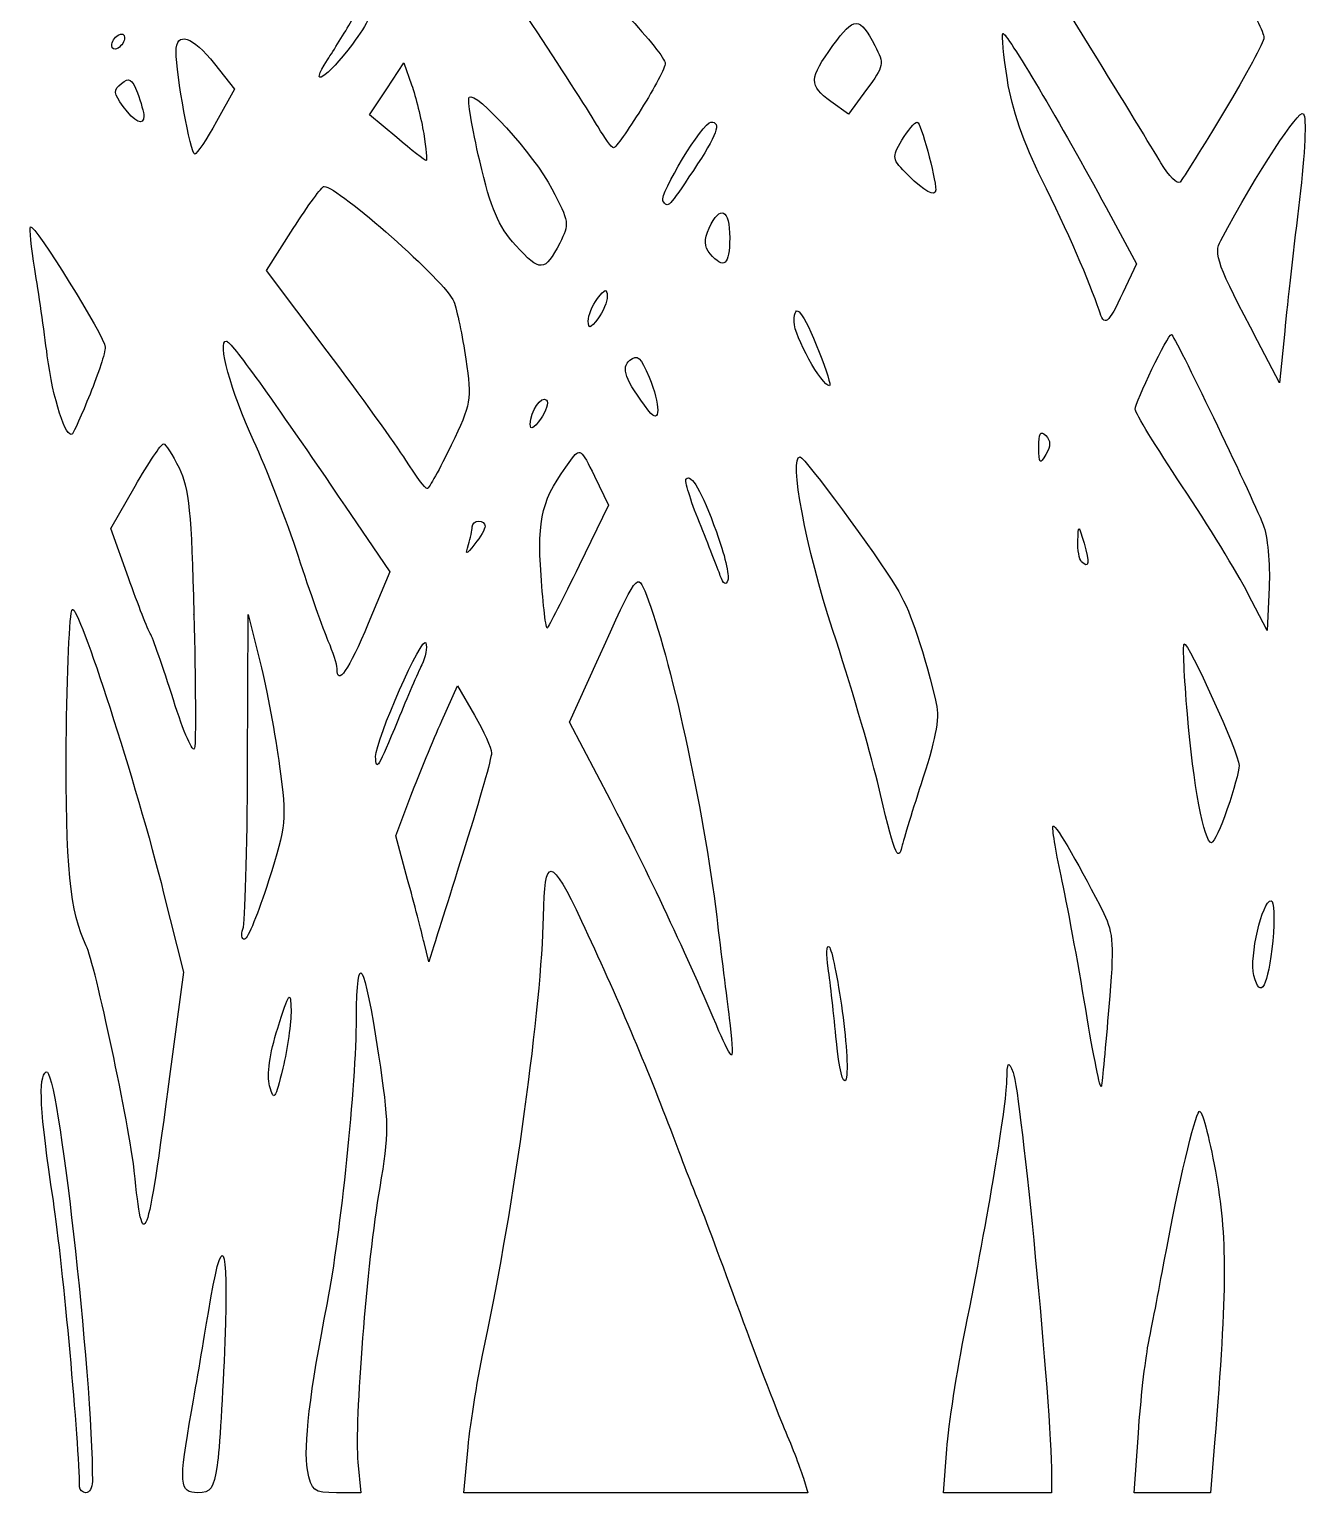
# Model space of a CAD drawing. Header units: centimetres. Extents: x -52 to 49, y -21 to 24.
# Drawn here: x 13.76 to 19.01, y -19.79 to -13.77 of the extents above; entities that cross this region are included whole.
import ezdxf

# ---------------------------------------------------------------- set-up
doc = ezdxf.new("R2010")
doc.units = ezdxf.units.CM
doc.header["$MEASUREMENT"] = 0
doc.layers.add('Layer 1', color=7, linetype='Continuous')

msp = doc.modelspace()

# ---------------------------------------------------------------- linework, layer by layer
at = {"layer": 'Layer 1'}
for points, knots in [([(18.67569, -14.10949), (18.76515, -13.96065), (18.83834, -13.82492), (18.83834, -13.80787), (18.83834, -13.80787), (18.83834, -13.79082), (18.79362, -13.69828), (18.73897, -13.60224), (18.73897, -13.60224), (18.68432, -13.50619), (18.61586, -13.38192), (18.58683, -13.32607), (18.58683, -13.32607), (18.52694, -13.21082), (18.3694, -13.0175), (18.33536, -13.0175), (18.33536, -13.0175), (18.32293, -13.0175), (18.22163, -13.12491), (18.11025, -13.25619), (18.11025, -13.25619), (18.11025, -13.25619), (17.90774, -13.49488), (17.90774, -13.49488), (17.90774, -13.49488), (17.90774, -13.49488), (18.13104, -13.85812), (18.13104, -13.85812), (18.13104, -13.85812), (18.25385, -14.0579), (18.3814, -14.26688), (18.41448, -14.32252), (18.41448, -14.32252), (18.44756, -14.37816), (18.48327, -14.41388), (18.49383, -14.4019), (18.49383, -14.4019), (18.50439, -14.38992), (18.58623, -14.25834), (18.67568, -14.1095), (18.67568, -14.1095), (18.67568, -14.1095), (18.67569, -14.10949), (18.67569, -14.10949)], [0, 0, 0, 0, 0.0833333, 0.0833333, 0.0833333, 0.0833333, 0.1666667, 0.1666667, 0.1666667, 0.1666667, 0.25, 0.25, 0.25, 0.25, 0.3333333, 0.3333333, 0.3333333, 0.3333333, 0.4166667, 0.4166667, 0.4166667, 0.4166667, 0.5, 0.5, 0.5, 0.5, 0.5833333, 0.5833333, 0.5833333, 0.5833333, 0.6666667, 0.6666667, 0.6666667, 0.6666667, 0.75, 0.75, 0.75, 0.75, 0.8333333, 0.8333333, 0.8333333, 0.8333333, 1, 1, 1, 1]), ([(16.27856, -14.10243), (16.33309, -14.0152), (16.3777, -13.9304), (16.3777, -13.91398), (16.3777, -13.91398), (16.3777, -13.89757), (16.30691, -13.80846), (16.22039, -13.71597), (16.22039, -13.71597), (16.13387, -13.62348), (16.00318, -13.47583), (15.92997, -13.38786), (15.92997, -13.38786), (15.92997, -13.38786), (15.79686, -13.22791), (15.79686, -13.22791), (15.79686, -13.22791), (15.79686, -13.22791), (15.71626, -13.33918), (15.71626, -13.33918), (15.71626, -13.33918), (15.67193, -13.40038), (15.63898, -13.45721), (15.64303, -13.46548), (15.64303, -13.46548), (15.64708, -13.47375), (15.74059, -13.61744), (15.85082, -13.78479), (15.85082, -13.78479), (15.96106, -13.95214), (16.07369, -14.12776), (16.10112, -14.17505), (16.10112, -14.17505), (16.12855, -14.22234), (16.15738, -14.26104), (16.1652, -14.26104), (16.1652, -14.26104), (16.17302, -14.26104), (16.22403, -14.18967), (16.27856, -14.10243)], [0, 0, 0, 0, 0.0909091, 0.0909091, 0.0909091, 0.0909091, 0.1818182, 0.1818182, 0.1818182, 0.1818182, 0.2727273, 0.2727273, 0.2727273, 0.2727273, 0.3636364, 0.3636364, 0.3636364, 0.3636364, 0.4545455, 0.4545455, 0.4545455, 0.4545455, 0.5454545, 0.5454545, 0.5454545, 0.5454545, 0.6363636, 0.6363636, 0.6363636, 0.6363636, 0.7272727, 0.7272727, 0.7272727, 0.7272727, 0.8181818, 0.8181818, 0.8181818, 0.8181818, 1, 1, 1, 1]), ([(15.09139, -13.83497), (15.15581, -13.74868), (15.18303, -13.69077), (15.16679, -13.67453), (15.16679, -13.67453), (15.15056, -13.6583), (15.12223, -13.68159), (15.08831, -13.73908), (15.08831, -13.73908), (15.05912, -13.78856), (15.01445, -13.86075), (14.98906, -13.89951), (14.98906, -13.89951), (14.90685, -14.02498), (14.98753, -13.97409), (15.0914, -13.83496), (15.0914, -13.83496), (15.0914, -13.83496), (15.09139, -13.83497), (15.09139, -13.83497)], [0, 0, 0, 0, 0.1666667, 0.1666667, 0.1666667, 0.1666667, 0.3333333, 0.3333333, 0.3333333, 0.3333333, 0.5, 0.5, 0.5, 0.5, 0.6666667, 0.6666667, 0.6666667, 0.6666667, 1, 1, 1, 1]), ([(17.23914, -13.84067), (17.17697, -13.72044), (17.15362, -13.72044), (17.06653, -13.84067), (17.06653, -13.84067), (16.96796, -13.97674), (16.96696, -14.00444), (17.05822, -14.07092), (17.05822, -14.07092), (17.05822, -14.07092), (17.13019, -14.12334), (17.13019, -14.12334), (17.13019, -14.12334), (17.13019, -14.12334), (17.20509, -14.02149), (17.20509, -14.02149), (17.20509, -14.02149), (17.27678, -13.92401), (17.27824, -13.91626), (17.23915, -13.84066), (17.23915, -13.84066), (17.23915, -13.84066), (17.23914, -13.84067), (17.23914, -13.84067)], [0, 0, 0, 0, 0.1428571, 0.1428571, 0.1428571, 0.1428571, 0.2857143, 0.2857143, 0.2857143, 0.2857143, 0.4285714, 0.4285714, 0.4285714, 0.4285714, 0.5714286, 0.5714286, 0.5714286, 0.5714286, 0.7142857, 0.7142857, 0.7142857, 0.7142857, 1, 1, 1, 1]), ([(14.15521, -13.80813), (14.15521, -13.79358), (14.1433, -13.78903), (14.12875, -13.79802), (14.12875, -13.79802), (14.1142, -13.80701), (14.10229, -13.82628), (14.10229, -13.84083), (14.10229, -13.84083), (14.10229, -13.85538), (14.1142, -13.85993), (14.12875, -13.85094), (14.12875, -13.85094), (14.1433, -13.84195), (14.15521, -13.82268), (14.15521, -13.80813)], [0, 0, 0, 0, 0.2, 0.2, 0.2, 0.2, 0.4, 0.4, 0.4, 0.4, 0.6, 0.6, 0.6, 0.6, 1, 1, 1, 1]), ([(14.53316, -14.15317), (14.53316, -14.15317), (14.60683, -14.01961), (14.60683, -14.01961), (14.60683, -14.01961), (14.60683, -14.01961), (14.52432, -13.91543), (14.52432, -13.91543), (14.52432, -13.91543), (14.43416, -13.80159), (14.36688, -13.78033), (14.36688, -13.86568), (14.36688, -13.86568), (14.36688, -13.95865), (14.42668, -14.28752), (14.44352, -14.28711), (14.44352, -14.28711), (14.4523, -14.28685), (14.49264, -14.22663), (14.53316, -14.15316), (14.53316, -14.15316), (14.53316, -14.15316), (14.53316, -14.15317), (14.53316, -14.15317)], [0, 0, 0, 0, 0.1428571, 0.1428571, 0.1428571, 0.1428571, 0.2857143, 0.2857143, 0.2857143, 0.2857143, 0.4285714, 0.4285714, 0.4285714, 0.4285714, 0.5714286, 0.5714286, 0.5714286, 0.5714286, 0.7142857, 0.7142857, 0.7142857, 0.7142857, 1, 1, 1, 1]), ([(18.25879, -14.85686), (18.25879, -14.85686), (18.31452, -14.73831), (18.31452, -14.73831), (18.31452, -14.73831), (18.31452, -14.73831), (18.18941, -14.50629), (18.18941, -14.50629), (18.18941, -14.50629), (18.00908, -14.17187), (17.7764, -13.77958), (17.7651, -13.79089), (17.7651, -13.79089), (17.75976, -13.79622), (17.76813, -13.88237), (17.78369, -13.98231), (17.78369, -13.98231), (17.80202, -14.10002), (17.85189, -14.24403), (17.92526, -14.39113), (17.92526, -14.39113), (18.02976, -14.60063), (18.12381, -14.81589), (18.1603, -14.92911), (18.1603, -14.92911), (18.18255, -14.99815), (18.19756, -14.98715), (18.2588, -14.85686), (18.2588, -14.85686), (18.2588, -14.85686), (18.25879, -14.85686), (18.25879, -14.85686)], [0, 0, 0, 0, 0.1111111, 0.1111111, 0.1111111, 0.1111111, 0.2222222, 0.2222222, 0.2222222, 0.2222222, 0.3333333, 0.3333333, 0.3333333, 0.3333333, 0.4444444, 0.4444444, 0.4444444, 0.4444444, 0.5555556, 0.5555556, 0.5555556, 0.5555556, 0.6666667, 0.6666667, 0.6666667, 0.6666667, 0.7777778, 0.7777778, 0.7777778, 0.7777778, 1, 1, 1, 1]), ([(15.38462, -14.20282), (15.37429, -14.14169), (15.35182, -14.05118), (15.33469, -14.00168), (15.33469, -14.00168), (15.33469, -14.00168), (15.30353, -13.91168), (15.30353, -13.91168), (15.30353, -13.91168), (15.30353, -13.91168), (15.23277, -14.0186), (15.23277, -14.0186), (15.23277, -14.0186), (15.23277, -14.0186), (15.16201, -14.12552), (15.16201, -14.12552), (15.16201, -14.12552), (15.16201, -14.12552), (15.27376, -14.21922), (15.27376, -14.21922), (15.27376, -14.21922), (15.33522, -14.27076), (15.38954, -14.31316), (15.39445, -14.31344), (15.39445, -14.31344), (15.39937, -14.31373), (15.39495, -14.26395), (15.38461, -14.20282), (15.38461, -14.20282), (15.38461, -14.20282), (15.38462, -14.20282), (15.38462, -14.20282)], [0, 0, 0, 0, 0.1111111, 0.1111111, 0.1111111, 0.1111111, 0.2222222, 0.2222222, 0.2222222, 0.2222222, 0.3333333, 0.3333333, 0.3333333, 0.3333333, 0.4444444, 0.4444444, 0.4444444, 0.4444444, 0.5555556, 0.5555556, 0.5555556, 0.5555556, 0.6666667, 0.6666667, 0.6666667, 0.6666667, 0.7777778, 0.7777778, 0.7777778, 0.7777778, 1, 1, 1, 1]), ([(14.23458, -14.13047), (14.23458, -14.11687), (14.22248, -14.0739), (14.20768, -14.03499), (14.20768, -14.03499), (14.18561, -13.97695), (14.17387, -13.96998), (14.14228, -13.9962), (14.14228, -13.9962), (14.10879, -14.024), (14.10971, -14.03632), (14.14933, -14.09085), (14.14933, -14.09085), (14.19651, -14.15578), (14.23458, -14.17347), (14.23458, -14.13047)], [0, 0, 0, 0, 0.2, 0.2, 0.2, 0.2, 0.4, 0.4, 0.4, 0.4, 0.6, 0.6, 0.6, 0.6, 1, 1, 1, 1]), ([(15.94386, -14.65266), (15.98412, -14.57481), (15.98276, -14.5654), (15.91175, -14.42968), (15.91175, -14.42968), (15.83925, -14.29111), (15.59894, -14.02557), (15.57116, -14.05334), (15.57116, -14.05334), (15.56346, -14.06105), (15.58311, -14.17868), (15.61485, -14.31474), (15.61485, -14.31474), (15.66148, -14.51468), (15.68998, -14.58142), (15.76342, -14.66272), (15.76342, -14.66272), (15.86338, -14.77337), (15.88197, -14.77233), (15.94386, -14.65266)], [0, 0, 0, 0, 0.1666667, 0.1666667, 0.1666667, 0.1666667, 0.3333333, 0.3333333, 0.3333333, 0.3333333, 0.5, 0.5, 0.5, 0.5, 0.6666667, 0.6666667, 0.6666667, 0.6666667, 1, 1, 1, 1]), ([(18.98419, -14.47415), (19.00745, -14.28072), (19.01403, -14.13511), (19.00014, -14.12122), (19.00014, -14.12122), (18.98066, -14.10174), (18.81575, -14.35465), (18.66035, -14.64231), (18.66035, -14.64231), (18.63071, -14.69718), (18.64661, -14.74045), (18.81197, -15.05479), (18.81197, -15.05479), (18.81197, -15.05479), (18.90244, -15.22677), (18.90244, -15.22677), (18.90244, -15.22677), (18.90244, -15.22677), (18.92352, -15.0151), (18.92352, -15.0151), (18.92352, -15.0151), (18.93511, -14.89868), (18.96241, -14.65526), (18.98419, -14.47415)], [0, 0, 0, 0, 0.1428571, 0.1428571, 0.1428571, 0.1428571, 0.2857143, 0.2857143, 0.2857143, 0.2857143, 0.4285714, 0.4285714, 0.4285714, 0.4285714, 0.5714286, 0.5714286, 0.5714286, 0.5714286, 0.7142857, 0.7142857, 0.7142857, 0.7142857, 1, 1, 1, 1]), ([(16.49302, -14.35405), (16.59047, -14.20728), (16.60933, -14.15521), (16.56504, -14.15521), (16.56504, -14.15521), (16.53274, -14.15521), (16.35187, -14.45231), (16.36814, -14.47864), (16.36814, -14.47864), (16.38798, -14.51074), (16.39098, -14.50774), (16.49302, -14.35406), (16.49302, -14.35406), (16.49302, -14.35406), (16.49302, -14.35405), (16.49302, -14.35405)], [0, 0, 0, 0, 0.2, 0.2, 0.2, 0.2, 0.4, 0.4, 0.4, 0.4, 0.6, 0.6, 0.6, 0.6, 1, 1, 1, 1]), ([(17.48896, -14.43432), (17.48896, -14.38068), (17.42768, -14.15521), (17.4131, -14.15521), (17.4131, -14.15521), (17.40289, -14.15521), (17.3747, -14.1888), (17.35044, -14.22986), (17.35044, -14.22986), (17.30756, -14.30244), (17.30831, -14.30648), (17.37721, -14.37538), (17.37721, -14.37538), (17.44178, -14.43995), (17.48897, -14.46484), (17.48897, -14.43432), (17.48897, -14.43432), (17.48897, -14.43432), (17.48896, -14.43432), (17.48896, -14.43432)], [0, 0, 0, 0, 0.1666667, 0.1666667, 0.1666667, 0.1666667, 0.3333333, 0.3333333, 0.3333333, 0.3333333, 0.5, 0.5, 0.5, 0.5, 0.6666667, 0.6666667, 0.6666667, 0.6666667, 1, 1, 1, 1]), ([(15.4976, -15.48379), (15.57986, -15.31313), (15.58222, -15.29925), (15.55769, -15.13075), (15.55769, -15.13075), (15.54365, -15.03428), (15.52141, -14.92712), (15.50827, -14.89262), (15.50827, -14.89262), (15.47875, -14.81512), (15.033, -14.41979), (14.97513, -14.41979), (14.97513, -14.41979), (14.96608, -14.41979), (14.90912, -14.49751), (14.84856, -14.59251), (14.84856, -14.59251), (14.84856, -14.59251), (14.73845, -14.76522), (14.73845, -14.76522), (14.73845, -14.76522), (14.73845, -14.76522), (14.9877, -15.09665), (14.9877, -15.09665), (14.9877, -15.09665), (15.12479, -15.27893), (15.27038, -15.48099), (15.31123, -15.54566), (15.31123, -15.54566), (15.35209, -15.61033), (15.39147, -15.66284), (15.39874, -15.66234), (15.39874, -15.66234), (15.40602, -15.66184), (15.4505, -15.5815), (15.49759, -15.48379), (15.49759, -15.48379), (15.49759, -15.48379), (15.4976, -15.48379), (15.4976, -15.48379)], [0, 0, 0, 0, 0.0909091, 0.0909091, 0.0909091, 0.0909091, 0.1818182, 0.1818182, 0.1818182, 0.1818182, 0.2727273, 0.2727273, 0.2727273, 0.2727273, 0.3636364, 0.3636364, 0.3636364, 0.3636364, 0.4545455, 0.4545455, 0.4545455, 0.4545455, 0.5454545, 0.5454545, 0.5454545, 0.5454545, 0.6363636, 0.6363636, 0.6363636, 0.6363636, 0.7272727, 0.7272727, 0.7272727, 0.7272727, 0.8181818, 0.8181818, 0.8181818, 0.8181818, 1, 1, 1, 1]), ([(16.64229, -14.63146), (16.64229, -14.51209), (16.60304, -14.49314), (16.55846, -14.59099), (16.55846, -14.59099), (16.53569, -14.64097), (16.53658, -14.66588), (16.56227, -14.69682), (16.56227, -14.69682), (16.6176, -14.76349), (16.6423, -14.74332), (16.6423, -14.63146), (16.6423, -14.63146), (16.6423, -14.63146), (16.64229, -14.63146), (16.64229, -14.63146)], [0, 0, 0, 0, 0.2, 0.2, 0.2, 0.2, 0.4, 0.4, 0.4, 0.4, 0.6, 0.6, 0.6, 0.6, 1, 1, 1, 1]), ([(14.01337, -15.27368), (14.04759, -15.18967), (14.07565, -15.10303), (14.07572, -15.08115), (14.07572, -15.08115), (14.07572, -15.04092), (13.78354, -14.57099), (13.76803, -14.58649), (13.76803, -14.58649), (13.76342, -14.5911), (13.77167, -14.66953), (13.78637, -14.76078), (13.78637, -14.76078), (13.80106, -14.85203), (13.82409, -15.01207), (13.83753, -15.11642), (13.83753, -15.11642), (13.86006, -15.29129), (13.91503, -15.46255), (13.94046, -15.43712), (13.94046, -15.43712), (13.94634, -15.43124), (13.97915, -15.35769), (14.01337, -15.27368)], [0, 0, 0, 0, 0.1428571, 0.1428571, 0.1428571, 0.1428571, 0.2857143, 0.2857143, 0.2857143, 0.2857143, 0.4285714, 0.4285714, 0.4285714, 0.4285714, 0.5714286, 0.5714286, 0.5714286, 0.5714286, 0.7142857, 0.7142857, 0.7142857, 0.7142857, 1, 1, 1, 1]), ([(16.13874, -14.87114), (16.13808, -14.83816), (16.13011, -14.84019), (16.09905, -14.88125), (16.09905, -14.88125), (16.07768, -14.9095), (16.06058, -14.95117), (16.06105, -14.97385), (16.06105, -14.97385), (16.06171, -15.00683), (16.06968, -15.0048), (16.10074, -14.96374), (16.10074, -14.96374), (16.12211, -14.93549), (16.13921, -14.89382), (16.13874, -14.87114)], [0, 0, 0, 0, 0.2, 0.2, 0.2, 0.2, 0.4, 0.4, 0.4, 0.4, 0.6, 0.6, 0.6, 0.6, 1, 1, 1, 1]), ([(17.01043, -15.10109), (16.9442, -14.93204), (16.90687, -14.88739), (16.90687, -14.97721), (16.90687, -14.97721), (16.90687, -15.03449), (17.02112, -15.24), (17.05296, -15.24), (17.05296, -15.24), (17.0595, -15.24), (17.04036, -15.17749), (17.01043, -15.10109)], [0, 0, 0, 0, 0.25, 0.25, 0.25, 0.25, 0.5, 0.5, 0.5, 0.5, 1, 1, 1, 1]), ([(18.83487, -15.81089), (18.78194, -15.6785), (18.46856, -15.02833), (18.45767, -15.02833), (18.45767, -15.02833), (18.44327, -15.02833), (18.30916, -15.30658), (18.30916, -15.33645), (18.30916, -15.33645), (18.30916, -15.35022), (18.39566, -15.49191), (18.50137, -15.65131), (18.50137, -15.65131), (18.60709, -15.81071), (18.72913, -16.00962), (18.77257, -16.09333), (18.77257, -16.09333), (18.77257, -16.09333), (18.85155, -16.24552), (18.85155, -16.24552), (18.85155, -16.24552), (18.85155, -16.24552), (18.85948, -16.0689), (18.85948, -16.0689), (18.85948, -16.0689), (18.86387, -15.97113), (18.85288, -15.85594), (18.83486, -15.81087), (18.83486, -15.81087), (18.83486, -15.81087), (18.83487, -15.81089), (18.83487, -15.81089)], [0, 0, 0, 0, 0.1111111, 0.1111111, 0.1111111, 0.1111111, 0.2222222, 0.2222222, 0.2222222, 0.2222222, 0.3333333, 0.3333333, 0.3333333, 0.3333333, 0.4444444, 0.4444444, 0.4444444, 0.4444444, 0.5555556, 0.5555556, 0.5555556, 0.5555556, 0.6666667, 0.6666667, 0.6666667, 0.6666667, 0.7777778, 0.7777778, 0.7777778, 0.7777778, 1, 1, 1, 1]), ([(15.1567, -16.21711), (15.1567, -16.21711), (15.24537, -16.00493), (15.24537, -16.00493), (15.24537, -16.00493), (15.24537, -16.00493), (15.06193, -15.73491), (15.06193, -15.73491), (15.06193, -15.73491), (14.75294, -15.28009), (14.59262, -15.0572), (14.57359, -15.05597), (14.57359, -15.05597), (14.5347, -15.05346), (14.59198, -15.26312), (14.68531, -15.4649), (14.68531, -15.4649), (14.73916, -15.58132), (14.82215, -15.79563), (14.86973, -15.94115), (14.86973, -15.94115), (14.91731, -16.08667), (14.97246, -16.24325), (14.99229, -16.28911), (14.99229, -16.28911), (15.01212, -16.33497), (15.02834, -16.38557), (15.02834, -16.40156), (15.02834, -16.40156), (15.02834, -16.47854), (15.07617, -16.40982), (15.1567, -16.21712), (15.1567, -16.21712), (15.1567, -16.21712), (15.1567, -16.21711), (15.1567, -16.21711)], [0, 0, 0, 0, 0.1, 0.1, 0.1, 0.1, 0.2, 0.2, 0.2, 0.2, 0.3, 0.3, 0.3, 0.3, 0.4, 0.4, 0.4, 0.4, 0.5, 0.5, 0.5, 0.5, 0.6, 0.6, 0.6, 0.6, 0.7, 0.7, 0.7, 0.7, 0.8, 0.8, 0.8, 0.8, 1, 1, 1, 1]), ([(16.31119, -15.20352), (16.27707, -15.12186), (16.26241, -15.10908), (16.23189, -15.13441), (16.23189, -15.13441), (16.19404, -15.16582), (16.21166, -15.21298), (16.30997, -15.34334), (16.30997, -15.34334), (16.35793, -15.40694), (16.35871, -15.31724), (16.31119, -15.20352)], [0, 0, 0, 0, 0.25, 0.25, 0.25, 0.25, 0.5, 0.5, 0.5, 0.5, 1, 1, 1, 1]), ([(15.88949, -15.29859), (15.86826, -15.27736), (15.82305, -15.34446), (15.82249, -15.39803), (15.82249, -15.39803), (15.82223, -15.42314), (15.83716, -15.41547), (15.86447, -15.37647), (15.86447, -15.37647), (15.88778, -15.34319), (15.89904, -15.30814), (15.88949, -15.29859)], [0, 0, 0, 0, 0.25, 0.25, 0.25, 0.25, 0.5, 0.5, 0.5, 0.5, 1, 1, 1, 1]), ([(17.94149, -15.44382), (17.9202, -15.42253), (17.91251, -15.43575), (17.91309, -15.49267), (17.91309, -15.49267), (17.9138, -15.56109), (17.9174, -15.56469), (17.94229, -15.52187), (17.94229, -15.52187), (17.96264, -15.48686), (17.96241, -15.46475), (17.9415, -15.44382), (17.9415, -15.44382), (17.9415, -15.44382), (17.94149, -15.44382), (17.94149, -15.44382)], [0, 0, 0, 0, 0.2, 0.2, 0.2, 0.2, 0.4, 0.4, 0.4, 0.4, 0.6, 0.6, 0.6, 0.6, 1, 1, 1, 1]), ([(14.44023, -16.17927), (14.42987, -15.76273), (14.4194, -15.65955), (14.37917, -15.57734), (14.37917, -15.57734), (14.35246, -15.52277), (14.32345, -15.47812), (14.31469, -15.47812), (14.31469, -15.47812), (14.30593, -15.47812), (14.2537, -15.55647), (14.19862, -15.65224), (14.19862, -15.65224), (14.19862, -15.65224), (14.09848, -15.82636), (14.09848, -15.82636), (14.09848, -15.82636), (14.09848, -15.82636), (14.171, -16.02927), (14.171, -16.02927), (14.171, -16.02927), (14.21089, -16.14087), (14.25134, -16.24409), (14.2609, -16.25864), (14.2609, -16.25864), (14.27046, -16.27319), (14.3131, -16.3955), (14.35565, -16.53043), (14.35565, -16.53043), (14.3982, -16.66536), (14.43745, -16.75466), (14.44288, -16.72887), (14.44288, -16.72887), (14.4483, -16.70308), (14.44711, -16.45575), (14.44023, -16.17926), (14.44023, -16.17926), (14.44023, -16.17926), (14.44023, -16.17927), (14.44023, -16.17927)], [0, 0, 0, 0, 0.0909091, 0.0909091, 0.0909091, 0.0909091, 0.1818182, 0.1818182, 0.1818182, 0.1818182, 0.2727273, 0.2727273, 0.2727273, 0.2727273, 0.3636364, 0.3636364, 0.3636364, 0.3636364, 0.4545455, 0.4545455, 0.4545455, 0.4545455, 0.5454545, 0.5454545, 0.5454545, 0.5454545, 0.6363636, 0.6363636, 0.6363636, 0.6363636, 0.7272727, 0.7272727, 0.7272727, 0.7272727, 0.8181818, 0.8181818, 0.8181818, 0.8181818, 1, 1, 1, 1]), ([(16.02299, -15.97865), (16.02299, -15.97865), (16.14398, -15.73006), (16.14398, -15.73006), (16.14398, -15.73006), (16.14398, -15.73006), (16.08629, -15.61131), (16.08629, -15.61131), (16.08629, -15.61131), (16.03103, -15.49757), (16.02694, -15.49477), (15.98942, -15.54488), (15.98942, -15.54488), (15.87076, -15.70329), (15.8502, -15.7826), (15.8668, -16.01783), (15.8668, -16.01783), (15.87567, -16.1435), (15.88722, -16.24203), (15.89246, -16.23678), (15.89246, -16.23678), (15.89771, -16.23154), (15.95644, -16.11538), (16.02299, -15.97865)], [0, 0, 0, 0, 0.1428571, 0.1428571, 0.1428571, 0.1428571, 0.2857143, 0.2857143, 0.2857143, 0.2857143, 0.4285714, 0.4285714, 0.4285714, 0.4285714, 0.5714286, 0.5714286, 0.5714286, 0.5714286, 0.7142857, 0.7142857, 0.7142857, 0.7142857, 1, 1, 1, 1]), ([(17.43654, -16.85242), (17.49429, -16.67274), (17.50595, -16.60099), (17.48858, -16.53234), (17.48858, -16.53234), (17.42473, -16.28012), (17.3835, -16.16174), (17.32671, -16.06757), (17.32671, -16.06757), (17.24454, -15.93133), (16.95079, -15.53303), (16.93166, -15.53191), (16.93166, -15.53191), (16.88389, -15.52912), (16.95546, -15.90778), (17.06651, -16.24541), (17.06651, -16.24541), (17.13592, -16.45642), (17.21812, -16.73621), (17.24918, -16.86718), (17.24918, -16.86718), (17.31958, -17.16397), (17.33419, -17.20259), (17.35026, -17.13434), (17.35026, -17.13434), (17.35678, -17.10665), (17.39561, -16.97979), (17.43655, -16.85241), (17.43655, -16.85241), (17.43655, -16.85241), (17.43654, -16.85242), (17.43654, -16.85242)], [0, 0, 0, 0, 0.1111111, 0.1111111, 0.1111111, 0.1111111, 0.2222222, 0.2222222, 0.2222222, 0.2222222, 0.3333333, 0.3333333, 0.3333333, 0.3333333, 0.4444444, 0.4444444, 0.4444444, 0.4444444, 0.5555556, 0.5555556, 0.5555556, 0.5555556, 0.6666667, 0.6666667, 0.6666667, 0.6666667, 0.7777778, 0.7777778, 0.7777778, 0.7777778, 1, 1, 1, 1]), ([(16.58775, -15.84048), (16.52568, -15.67065), (16.48529, -15.59984), (16.46314, -15.622), (16.46314, -15.622), (16.45607, -15.62907), (16.48061, -15.70973), (16.51768, -15.80123), (16.51768, -15.80123), (16.55475, -15.89273), (16.59339, -15.99141), (16.60354, -16.02052), (16.60354, -16.02052), (16.61586, -16.05584), (16.62627, -16.06196), (16.63483, -16.03892), (16.63483, -16.03892), (16.64189, -16.01994), (16.62071, -15.93064), (16.58775, -15.84048)], [0, 0, 0, 0, 0.1666667, 0.1666667, 0.1666667, 0.1666667, 0.3333333, 0.3333333, 0.3333333, 0.3333333, 0.5, 0.5, 0.5, 0.5, 0.6666667, 0.6666667, 0.6666667, 0.6666667, 1, 1, 1, 1]), ([(15.63688, -15.81703), (15.63688, -15.80526), (15.62497, -15.79563), (15.61042, -15.79563), (15.61042, -15.79563), (15.59587, -15.79563), (15.58396, -15.80656), (15.58396, -15.81992), (15.58396, -15.81992), (15.58396, -15.83328), (15.57704, -15.86602), (15.56857, -15.89268), (15.56857, -15.89268), (15.55449, -15.93703), (15.55674, -15.93678), (15.59503, -15.88979), (15.59503, -15.88979), (15.61805, -15.86154), (15.63688, -15.8288), (15.63688, -15.81703)], [0, 0, 0, 0, 0.1666667, 0.1666667, 0.1666667, 0.1666667, 0.3333333, 0.3333333, 0.3333333, 0.3333333, 0.5, 0.5, 0.5, 0.5, 0.6666667, 0.6666667, 0.6666667, 0.6666667, 1, 1, 1, 1]), ([(18.0989, -15.8869), (18.07601, -15.81027), (18.07555, -15.81009), (18.07332, -15.87721), (18.07332, -15.87721), (18.07208, -15.9148), (18.07898, -15.9535), (18.08868, -15.9632), (18.08868, -15.9632), (18.1194, -15.99392), (18.12295, -15.96743), (18.0989, -15.8869)], [0, 0, 0, 0, 0.25, 0.25, 0.25, 0.25, 0.5, 0.5, 0.5, 0.5, 1, 1, 1, 1]), ([(16.64043, -17.83953), (16.62954, -17.75586), (16.6063, -17.56833), (16.58879, -17.42281), (16.58879, -17.42281), (16.53561, -16.98091), (16.39615, -16.34274), (16.29968, -16.09989), (16.29968, -16.09989), (16.26186, -16.00468), (16.26545, -15.99982), (16.09622, -16.37468), (16.09622, -16.37468), (16.09622, -16.37468), (15.98411, -16.62301), (15.98411, -16.62301), (15.98411, -16.62301), (15.98411, -16.62301), (16.15214, -16.94353), (16.15214, -16.94353), (16.15214, -16.94353), (16.30128, -17.22802), (16.47572, -17.59915), (16.59816, -17.89244), (16.59816, -17.89244), (16.62094, -17.94701), (16.64422, -17.99166), (16.6499, -17.99166), (16.6499, -17.99166), (16.65558, -17.99166), (16.6513, -17.9232), (16.64042, -17.83952), (16.64042, -17.83952), (16.64042, -17.83952), (16.64043, -17.83953), (16.64043, -17.83953)], [0, 0, 0, 0, 0.1, 0.1, 0.1, 0.1, 0.2, 0.2, 0.2, 0.2, 0.3, 0.3, 0.3, 0.3, 0.4, 0.4, 0.4, 0.4, 0.5, 0.5, 0.5, 0.5, 0.6, 0.6, 0.6, 0.6, 0.7, 0.7, 0.7, 0.7, 0.8, 0.8, 0.8, 0.8, 1, 1, 1, 1]), ([(14.34006, -18.07909), (14.34006, -18.07909), (14.39673, -17.65058), (14.39673, -17.65058), (14.39673, -17.65058), (14.39673, -17.65058), (14.31571, -17.32503), (14.31571, -17.32503), (14.31571, -17.32503), (14.20488, -16.87966), (13.96479, -16.13417), (13.94019, -16.15899), (13.94019, -16.15899), (13.92914, -16.17014), (13.91811, -16.41739), (13.91568, -16.70843), (13.91568, -16.70843), (13.91154, -17.20486), (13.93174, -17.41059), (13.99751, -17.54187), (13.99751, -17.54187), (14.03242, -17.61155), (14.17697, -18.28953), (14.19494, -18.46791), (14.19494, -18.46791), (14.23088, -18.82456), (14.24729, -18.78058), (14.34006, -18.07909)], [0, 0, 0, 0, 0.125, 0.125, 0.125, 0.125, 0.25, 0.25, 0.25, 0.25, 0.375, 0.375, 0.375, 0.375, 0.5, 0.5, 0.5, 0.5, 0.625, 0.625, 0.625, 0.625, 0.75, 0.75, 0.75, 0.75, 1, 1, 1, 1]), ([(14.74706, -17.27445), (14.82042, -17.04239), (14.82195, -17.02663), (14.79239, -16.80524), (14.79239, -16.80524), (14.77557, -16.67924), (14.73967, -16.48685), (14.71261, -16.37771), (14.71261, -16.37771), (14.71261, -16.37771), (14.66342, -16.17927), (14.66342, -16.17927), (14.66342, -16.17927), (14.66342, -16.17927), (14.66067, -16.80549), (14.66067, -16.80549), (14.66067, -16.80549), (14.65916, -17.14991), (14.6507, -17.45054), (14.64186, -17.47356), (14.64186, -17.47356), (14.63303, -17.49658), (14.636, -17.51522), (14.64847, -17.51499), (14.64847, -17.51499), (14.66094, -17.51473), (14.70531, -17.40651), (14.74706, -17.27445)], [0, 0, 0, 0, 0.125, 0.125, 0.125, 0.125, 0.25, 0.25, 0.25, 0.25, 0.375, 0.375, 0.375, 0.375, 0.5, 0.5, 0.5, 0.5, 0.625, 0.625, 0.625, 0.625, 0.75, 0.75, 0.75, 0.75, 1, 1, 1, 1]), ([(15.27809, -16.61583), (15.31665, -16.52124), (15.36096, -16.41824), (15.37655, -16.38693), (15.37655, -16.38693), (15.39214, -16.35562), (15.39985, -16.31488), (15.39369, -16.29639), (15.39369, -16.29639), (15.38065, -16.25727), (15.18708, -16.69513), (15.18708, -16.76374), (15.18708, -16.76374), (15.18708, -16.82922), (15.19899, -16.80986), (15.27809, -16.61584), (15.27809, -16.61584), (15.27809, -16.61584), (15.27809, -16.61583), (15.27809, -16.61583)], [0, 0, 0, 0, 0.1666667, 0.1666667, 0.1666667, 0.1666667, 0.3333333, 0.3333333, 0.3333333, 0.3333333, 0.5, 0.5, 0.5, 0.5, 0.6666667, 0.6666667, 0.6666667, 0.6666667, 1, 1, 1, 1]), ([(18.68772, -16.97928), (18.71402, -16.90308), (18.73576, -16.82287), (18.73602, -16.80104), (18.73602, -16.80104), (18.73658, -16.75483), (18.52442, -16.28554), (18.51001, -16.3011), (18.51001, -16.3011), (18.50468, -16.30685), (18.51072, -16.43658), (18.52349, -16.58938), (18.52349, -16.58938), (18.54751, -16.87731), (18.59281, -17.11881), (18.62269, -17.11819), (18.62269, -17.11819), (18.63215, -17.11793), (18.66142, -17.05549), (18.68772, -16.97928)], [0, 0, 0, 0, 0.1666667, 0.1666667, 0.1666667, 0.1666667, 0.3333333, 0.3333333, 0.3333333, 0.3333333, 0.5, 0.5, 0.5, 0.5, 0.6666667, 0.6666667, 0.6666667, 0.6666667, 1, 1, 1, 1]), ([(15.55554, -17.1308), (15.61483, -16.94109), (15.66333, -16.7695), (15.66333, -16.74948), (15.66333, -16.74948), (15.66333, -16.72946), (15.63174, -16.65918), (15.59313, -16.5933), (15.59313, -16.5933), (15.59313, -16.5933), (15.52293, -16.47352), (15.52293, -16.47352), (15.52293, -16.47352), (15.52293, -16.47352), (15.45875, -16.61744), (15.45875, -16.61744), (15.45875, -16.61744), (15.42345, -16.6966), (15.3665, -16.83519), (15.33218, -16.92543), (15.33218, -16.92543), (15.33218, -16.92543), (15.26979, -17.0895), (15.26979, -17.0895), (15.26979, -17.0895), (15.26979, -17.0895), (15.31858, -17.26939), (15.31858, -17.26939), (15.31858, -17.26939), (15.34542, -17.36833), (15.3759, -17.485), (15.38632, -17.52865), (15.38632, -17.52865), (15.38632, -17.52865), (15.40526, -17.60803), (15.40526, -17.60803), (15.40526, -17.60803), (15.40526, -17.60803), (15.4265, -17.54188), (15.4265, -17.54188), (15.4265, -17.54188), (15.43818, -17.5055), (15.49624, -17.32052), (15.55553, -17.13081), (15.55553, -17.13081), (15.55553, -17.13081), (15.55554, -17.1308), (15.55554, -17.1308)], [0, 0, 0, 0, 0.0769231, 0.0769231, 0.0769231, 0.0769231, 0.1538462, 0.1538462, 0.1538462, 0.1538462, 0.2307692, 0.2307692, 0.2307692, 0.2307692, 0.3076923, 0.3076923, 0.3076923, 0.3076923, 0.3846154, 0.3846154, 0.3846154, 0.3846154, 0.4615385, 0.4615385, 0.4615385, 0.4615385, 0.5384615, 0.5384615, 0.5384615, 0.5384615, 0.6153846, 0.6153846, 0.6153846, 0.6153846, 0.6923077, 0.6923077, 0.6923077, 0.6923077, 0.7692308, 0.7692308, 0.7692308, 0.7692308, 0.8461538, 0.8461538, 0.8461538, 0.8461538, 1, 1, 1, 1]), ([(18.20085, -17.79323), (18.22246, -17.53859), (18.21984, -17.4906), (18.17991, -17.40958), (18.17991, -17.40958), (18.09103, -17.22921), (17.98168, -17.04032), (17.97185, -17.05016), (17.97185, -17.05016), (17.96637, -17.05564), (17.98113, -17.14769), (18.00466, -17.2547), (18.00466, -17.2547), (18.02819, -17.36171), (18.07359, -17.60814), (18.10555, -17.80232), (18.10555, -17.80232), (18.13751, -17.9965), (18.16647, -18.13938), (18.16991, -18.11982), (18.16991, -18.11982), (18.17335, -18.10027), (18.18728, -17.9533), (18.20086, -17.79323), (18.20086, -17.79323), (18.20086, -17.79323), (18.20085, -17.79323), (18.20085, -17.79323)], [0, 0, 0, 0, 0.125, 0.125, 0.125, 0.125, 0.25, 0.25, 0.25, 0.25, 0.375, 0.375, 0.375, 0.375, 0.5, 0.5, 0.5, 0.5, 0.625, 0.625, 0.625, 0.625, 0.75, 0.75, 0.75, 0.75, 1, 1, 1, 1]), ([(16.94561, -19.7313), (16.93585, -19.69856), (16.90015, -19.60628), (16.86627, -19.52625), (16.86627, -19.52625), (16.8324, -19.44621), (16.74376, -19.21404), (16.66931, -19.01031), (16.66931, -19.01031), (16.59485, -18.80658), (16.52355, -18.61608), (16.51086, -18.58698), (16.51086, -18.58698), (16.49817, -18.55788), (16.45197, -18.43881), (16.4082, -18.3224), (16.4082, -18.3224), (16.30427, -18.04597), (16.17688, -17.74636), (16.03312, -17.44026), (16.03312, -17.44026), (15.90721, -17.17216), (15.88046, -17.16918), (15.8768, -17.42282), (15.8768, -17.42282), (15.87173, -17.77383), (15.75534, -18.62319), (15.63693, -19.17338), (15.63693, -19.17338), (15.60823, -19.30672), (15.57691, -19.5002), (15.56733, -19.60333), (15.56733, -19.60333), (15.56733, -19.60333), (15.5499, -19.79084), (15.5499, -19.79084), (15.5499, -19.79084), (15.5499, -19.79084), (16.25663, -19.79084), (16.25663, -19.79084), (16.25663, -19.79084), (16.25663, -19.79084), (16.96336, -19.79084), (16.96336, -19.79084), (16.96336, -19.79084), (16.96336, -19.79084), (16.94561, -19.73131), (16.94561, -19.73131), (16.94561, -19.73131), (16.94561, -19.73131), (16.94561, -19.7313), (16.94561, -19.7313)], [0, 0, 0, 0, 0.0714286, 0.0714286, 0.0714286, 0.0714286, 0.1428571, 0.1428571, 0.1428571, 0.1428571, 0.2142857, 0.2142857, 0.2142857, 0.2142857, 0.2857143, 0.2857143, 0.2857143, 0.2857143, 0.3571429, 0.3571429, 0.3571429, 0.3571429, 0.4285714, 0.4285714, 0.4285714, 0.4285714, 0.5, 0.5, 0.5, 0.5, 0.5714286, 0.5714286, 0.5714286, 0.5714286, 0.6428571, 0.6428571, 0.6428571, 0.6428571, 0.7142857, 0.7142857, 0.7142857, 0.7142857, 0.7857143, 0.7857143, 0.7857143, 0.7857143, 0.8571429, 0.8571429, 0.8571429, 0.8571429, 1, 1, 1, 1]), ([(18.87421, -17.52203), (18.88314, -17.43108), (18.88026, -17.35667), (18.86783, -17.35667), (18.86783, -17.35667), (18.83083, -17.35667), (18.7777, -17.5869), (18.79698, -17.6637), (18.79698, -17.6637), (18.82337, -17.76886), (18.85583, -17.70933), (18.87421, -17.52204), (18.87421, -17.52204), (18.87421, -17.52204), (18.87421, -17.52203), (18.87421, -17.52203)], [0, 0, 0, 0, 0.2, 0.2, 0.2, 0.2, 0.4, 0.4, 0.4, 0.4, 0.6, 0.6, 0.6, 0.6, 1, 1, 1, 1]), ([(15.1143, -19.66497), (15.09855, -19.50108), (15.15065, -18.84308), (15.20366, -18.53642), (15.20366, -18.53642), (15.24215, -18.31375), (15.2418, -18.27341), (15.19888, -17.99167), (15.19888, -17.99167), (15.13868, -17.59646), (15.10951, -17.54773), (15.1085, -17.84068), (15.1085, -17.84068), (15.10757, -18.10567), (15.04319, -18.73503), (14.98883, -19.01032), (14.98883, -19.01032), (14.91691, -19.37451), (14.88968, -19.60317), (14.90715, -19.69627), (14.90715, -19.69627), (14.92381, -19.78506), (14.93105, -19.79084), (15.02564, -19.79084), (15.02564, -19.79084), (15.02564, -19.79084), (15.12639, -19.79084), (15.12639, -19.79084), (15.12639, -19.79084), (15.12639, -19.79084), (15.1143, -19.66498), (15.1143, -19.66498), (15.1143, -19.66498), (15.1143, -19.66498), (15.1143, -19.66497), (15.1143, -19.66497)], [0, 0, 0, 0, 0.1, 0.1, 0.1, 0.1, 0.2, 0.2, 0.2, 0.2, 0.3, 0.3, 0.3, 0.3, 0.4, 0.4, 0.4, 0.4, 0.5, 0.5, 0.5, 0.5, 0.6, 0.6, 0.6, 0.6, 0.7, 0.7, 0.7, 0.7, 0.8, 0.8, 0.8, 0.8, 1, 1, 1, 1]), ([(17.10497, -17.81119), (17.08611, -17.67555), (17.06194, -17.55649), (17.05124, -17.54661), (17.05124, -17.54661), (17.04055, -17.53673), (17.03873, -17.57627), (17.0472, -17.63448), (17.0472, -17.63448), (17.05567, -17.69269), (17.07092, -17.8281), (17.08108, -17.93539), (17.08108, -17.93539), (17.09158, -18.04623), (17.10813, -18.11478), (17.1194, -18.09414), (17.1194, -18.09414), (17.13032, -18.07416), (17.12382, -17.94683), (17.10496, -17.81119), (17.10496, -17.81119), (17.10496, -17.81119), (17.10497, -17.81119), (17.10497, -17.81119)], [0, 0, 0, 0, 0.1428571, 0.1428571, 0.1428571, 0.1428571, 0.2857143, 0.2857143, 0.2857143, 0.2857143, 0.4285714, 0.4285714, 0.4285714, 0.4285714, 0.5714286, 0.5714286, 0.5714286, 0.5714286, 0.7142857, 0.7142857, 0.7142857, 0.7142857, 1, 1, 1, 1]), ([(14.83921, -17.80646), (14.8377, -17.72356), (14.83201, -17.7313), (14.78481, -17.88026), (14.78481, -17.88026), (14.75068, -17.98795), (14.73887, -18.07197), (14.75131, -18.11839), (14.75131, -18.11839), (14.76878, -18.18354), (14.77377, -18.17678), (14.80571, -18.04459), (14.80571, -18.04459), (14.82505, -17.96455), (14.84013, -17.8574), (14.83921, -17.80646)], [0, 0, 0, 0, 0.2, 0.2, 0.2, 0.2, 0.4, 0.4, 0.4, 0.4, 0.6, 0.6, 0.6, 0.6, 1, 1, 1, 1]), ([(14.02292, -19.74524), (14.02292, -19.30753), (13.8793, -18.03211), (13.83322, -18.06059), (13.83322, -18.06059), (13.79916, -18.08164), (13.8068, -18.22032), (13.86241, -18.59044), (13.86241, -18.59044), (13.90193, -18.85347), (13.97, -19.59752), (13.97, -19.76648), (13.97, -19.76648), (13.97, -19.77987), (13.98191, -19.79083), (13.99646, -19.79083), (13.99646, -19.79083), (14.01101, -19.79083), (14.02292, -19.77031), (14.02292, -19.74524)], [0, 0, 0, 0, 0.1666667, 0.1666667, 0.1666667, 0.1666667, 0.3333333, 0.3333333, 0.3333333, 0.3333333, 0.5, 0.5, 0.5, 0.5, 0.6666667, 0.6666667, 0.6666667, 0.6666667, 1, 1, 1, 1]), ([(17.96521, -19.71675), (17.96521, -19.45056), (17.84026, -18.1462), (17.8068, -18.06311), (17.8068, -18.06311), (17.78639, -18.01242), (17.78313, -18.01686), (17.78161, -18.0975), (17.78161, -18.0975), (17.7796, -18.20357), (17.70462, -18.65277), (17.61157, -19.11615), (17.61157, -19.11615), (17.5765, -19.29078), (17.5419, -19.51402), (17.53467, -19.61224), (17.53467, -19.61224), (17.53467, -19.61224), (17.52152, -19.79083), (17.52152, -19.79083), (17.52152, -19.79083), (17.52152, -19.79083), (17.74337, -19.79083), (17.74337, -19.79083), (17.74337, -19.79083), (17.74337, -19.79083), (17.96522, -19.79083), (17.96522, -19.79083), (17.96522, -19.79083), (17.96522, -19.79083), (17.96522, -19.71674), (17.96522, -19.71674), (17.96522, -19.71674), (17.96522, -19.71674), (17.96521, -19.71675), (17.96521, -19.71675)], [0, 0, 0, 0, 0.1, 0.1, 0.1, 0.1, 0.2, 0.2, 0.2, 0.2, 0.3, 0.3, 0.3, 0.3, 0.4, 0.4, 0.4, 0.4, 0.5, 0.5, 0.5, 0.5, 0.6, 0.6, 0.6, 0.6, 0.7, 0.7, 0.7, 0.7, 0.8, 0.8, 0.8, 0.8, 1, 1, 1, 1]), ([(18.63556, -19.58578), (18.68708, -18.94576), (18.68768, -18.73657), (18.63876, -18.46887), (18.63876, -18.46887), (18.61202, -18.32254), (18.58202, -18.21186), (18.57209, -18.22292), (18.57209, -18.22292), (18.55135, -18.24602), (18.48928, -18.51195), (18.42843, -18.83834), (18.42843, -18.83834), (18.40537, -18.96203), (18.3758, -19.11681), (18.36272, -19.1823), (18.36272, -19.1823), (18.34964, -19.24778), (18.33134, -19.4115), (18.32206, -19.5461), (18.32206, -19.5461), (18.32206, -19.5461), (18.30519, -19.79084), (18.30519, -19.79084), (18.30519, -19.79084), (18.30519, -19.79084), (18.46212, -19.79084), (18.46212, -19.79084), (18.46212, -19.79084), (18.46212, -19.79084), (18.61905, -19.79084), (18.61905, -19.79084), (18.61905, -19.79084), (18.61905, -19.79084), (18.63556, -19.58579), (18.63556, -19.58579), (18.63556, -19.58579), (18.63556, -19.58579), (18.63556, -19.58578), (18.63556, -19.58578)], [0, 0, 0, 0, 0.0909091, 0.0909091, 0.0909091, 0.0909091, 0.1818182, 0.1818182, 0.1818182, 0.1818182, 0.2727273, 0.2727273, 0.2727273, 0.2727273, 0.3636364, 0.3636364, 0.3636364, 0.3636364, 0.4545455, 0.4545455, 0.4545455, 0.4545455, 0.5454545, 0.5454545, 0.5454545, 0.5454545, 0.6363636, 0.6363636, 0.6363636, 0.6363636, 0.7272727, 0.7272727, 0.7272727, 0.7272727, 0.8181818, 0.8181818, 0.8181818, 0.8181818, 1, 1, 1, 1]), ([(14.5357, -19.67839), (14.54507, -19.61654), (14.55927, -19.38735), (14.56726, -19.16907), (14.56726, -19.16907), (14.58279, -18.74481), (14.55663, -18.69893), (14.4994, -19.05001), (14.4994, -19.05001), (14.48161, -19.15915), (14.45047, -19.34204), (14.4302, -19.45642), (14.4302, -19.45642), (14.37748, -19.7539), (14.38033, -19.79084), (14.45601, -19.79084), (14.45601, -19.79084), (14.50942, -19.79084), (14.52119, -19.77423), (14.53571, -19.67839), (14.53571, -19.67839), (14.53571, -19.67839), (14.5357, -19.67839), (14.5357, -19.67839)], [0, 0, 0, 0, 0.1428571, 0.1428571, 0.1428571, 0.1428571, 0.2857143, 0.2857143, 0.2857143, 0.2857143, 0.4285714, 0.4285714, 0.4285714, 0.4285714, 0.5714286, 0.5714286, 0.5714286, 0.5714286, 0.7142857, 0.7142857, 0.7142857, 0.7142857, 1, 1, 1, 1])]:
    msp.add_open_spline(points, degree=3, knots=knots, dxfattribs=at)

doc.saveas('drawing.dxf')
